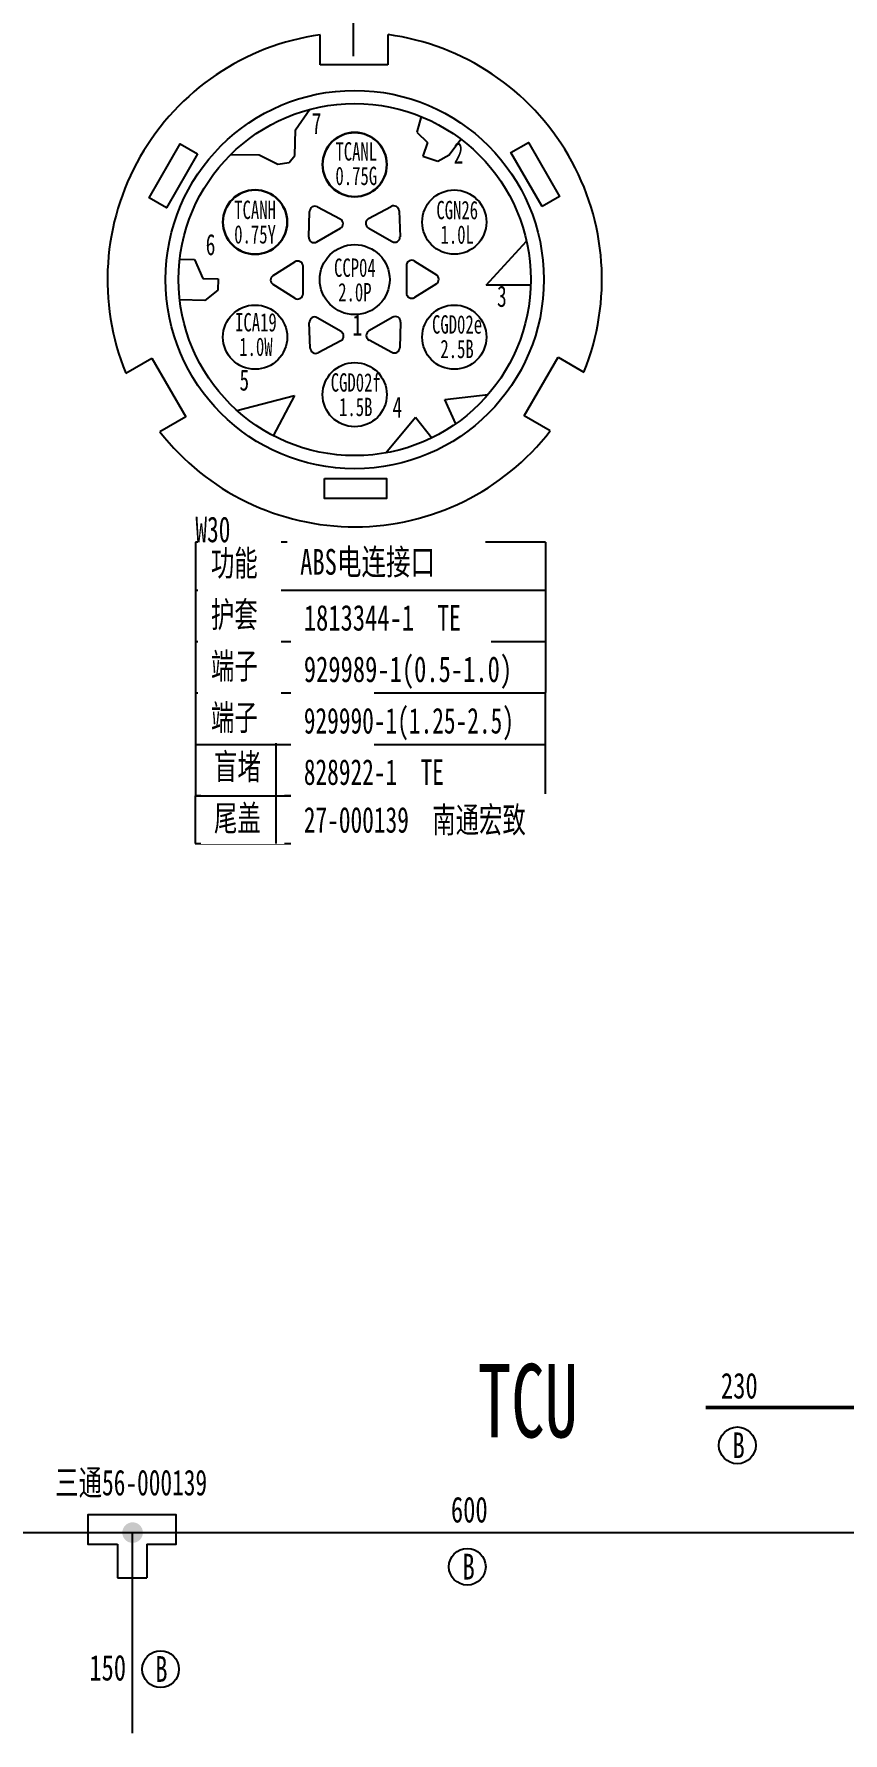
# Model space of a CAD drawing. Header units: millimetres. Extents: x 3853 to 7217, y 3585 to 4426.
# Drawn here: x 5468.1 to 5578.2, y 4077.7 to 4308.9 of the extents above; entities that cross this region are included whole.
import ezdxf

# ---------------------------------------------------------------- set-up
doc = ezdxf.new("R2010")
doc.units = ezdxf.units.MM
doc.layers.get('0').update_dxf_attribs({"lineweight": 25})
for name, color, linetype, lineweight in [('1轮廓实线层', 7, 'Continuous', 50), ('_0', 7, 'Continuous', 25), ('图框层', 7, 'Continuous', 25)]:
    doc.layers.add(name, color=color, linetype=linetype, lineweight=lineweight)
doc.layers.add('底盘线束', color=7, linetype='Continuous')
doc.styles.add('仿宋体', font='', dxfattribs={"width": 0.7, "height": 3.5})
doc.styles.add('仿宋体GB2312', font='', dxfattribs={"width": 0.67})
doc.styles.add('标准', font='', dxfattribs={"width": 0.667})
doc.styles.get('仿宋体').set_extended_font_data('SimSun')
doc.styles.get('仿宋体GB2312').set_extended_font_data('SimSun')
doc.styles.get('标准').set_extended_font_data('SimSun')

# ---------------------------------------------------------------- blocks, each defined once
blk = doc.blocks.new('*U2')
blk.add_lwpolyline([(-4.41, 1.42), (4.41, 1.42), (4.41, -1.42), (-4.41, -1.42)], close=True)
blk = doc.blocks.new('*U1')
at = {"layer": '图框层', "color": 0, "linetype": 'ByBlock', "lineweight": -2, "transparency": 16777216}
for p, rotation in [((969.51, 1071.76), 239.9999999999999), ((1020.79, 1071.95), 119.9999999999999)]:
    blk.add_blockref('*U2', p, dxfattribs=dict(at, rotation=rotation))
blk.add_blockref('*U2', (995.32, 1027.44), dxfattribs=at)
blk = doc.blocks.new('*U4')
blk.add_circle((0, 0), 4.55)
blk = doc.blocks.new('*U3')
at = {"layer": '图框层', "color": 0, "linetype": 'ByBlock', "lineweight": -2, "transparency": 16777216}
for p, rotation in [((995.21, 1073.34), 180), ((981.09, 1065.2), 240), ((1009.32, 1065.2), 119.9999999999999), ((981.09, 1048.9), 300.0000000000001), ((1009.32, 1048.9), 59.99999999999997)]:
    blk.add_blockref('*U4', p, dxfattribs=dict(at, rotation=rotation))
blk.add_blockref('*U4', (995.21, 1040.75), dxfattribs=at)
blk = doc.blocks.new('*U6')
for p, q in [((-1.15, 2.58), (1.95, 0.64)), ((-2.3, 1.94), (-2.3, -1.94)), ((1.95, -0.64), (-1.15, -2.58))]:
    blk.add_line(p, q)
for centre, start, end in [((-1.55, 1.94), 57.9275, 180), ((1.55, 0), 302.0725, 57.9275), ((-1.55, -1.94), 180, 302.0725)]:
    blk.add_arc(centre, 0.75, start, end)
blk = doc.blocks.new('*U5')
at = {"layer": '图框层', "color": 0, "linetype": 'ByBlock', "lineweight": -2, "transparency": 16777216}
for p, rotation in [((990.35, 1065.35), 119.9999999999999), ((999.97, 1065.41), 59.99999999999999), ((985.59, 1056.99), 180), ((1000.06, 1048.75), 300.0000000000001), ((990.44, 1048.69), 240)]:
    blk.add_blockref('*U6', p, dxfattribs=dict(at, rotation=rotation))
blk.add_blockref('*U6', (1004.83, 1057.1), dxfattribs=at)

msp = doc.modelspace()

# ---------------------------------------------------------------- hatches: boundary and pattern name
at = {"layer": '图框层'}
h = msp.add_hatch(color=256, dxfattribs=at)
edge = h.paths.add_edge_path()
edge.add_arc((5481.52, 4105.01), 1.4, -225, 135, ccw=False)

# ---------------------------------------------------------------- linework, layer by layer
for p, q in [((5479.47, 4103.45), (5479.47, 4098.87)), ((5483.45, 4103.45), (5483.45, 4098.87))]:
    msp.add_line(p, q)
at = {"layer": '1轮廓实线层', "color": 3}
msp.add_line((5587.98, 4122.01), (5542.39, 4122.01), dxfattribs=at)
at = {"layer": '_0', "lineweight": -3}
for p, q in [((5511.57, 4305.83), (5511.57, 4331.95)), ((5537.67, 4239.73), (5537.66, 4198.73))]:
    msp.add_line(p, q, dxfattribs=at)
at = {"layer": '_0', "color": 0, "linetype": 'ByBlock', "lineweight": -3}
for p, q in [((5507.03, 4304.69), (5507.03, 4308.76)), ((5516.26, 4308.78), (5516.26, 4304.69)), ((5516.26, 4304.69), (5507.03, 4304.69)), ((5503.66, 4295.85), (5505.64, 4298.63)), ((5520.78, 4297.63), (5520.19, 4295.5)), ((5503.58, 4292.32), (5503.66, 4295.85)), ((5520.19, 4295.5), (5521.62, 4294.11)), ((5524.58, 4292.41), (5526.19, 4294.55)), ((5494.88, 4292.48), (5498.73, 4292.45)), ((5498.73, 4292.45), (5501.26, 4291.14)), ((5502.83, 4291.38), (5503.58, 4292.32)), ((5521.62, 4294.11), (5521, 4292.23)), ((5521, 4292.23), (5523.04, 4291.55)), ((5523.04, 4291.55), (5524.58, 4292.41)), ((5501.26, 4291.14), (5502.83, 4291.38)), ((5529.63, 4274.7), (5535.1, 4280.7)), ((5487.94, 4278.24), (5489.93, 4278.19)), ((5489.93, 4278.19), (5491.09, 4275.6)), ((5491.09, 4275.6), (5493.17, 4275.54)), ((5493.13, 4274), (5491.34, 4272.63)), ((5493.17, 4275.54), (5493.13, 4274)), ((5535.67, 4274.7), (5529.63, 4274.7)), ((5491.34, 4272.63), (5487.93, 4272.7)), ((5480.6, 4262.72), (5484.14, 4264.77)), ((5484.14, 4264.77), (5488.76, 4256.77)), ((5534.78, 4256.92), (5539.39, 4264.91)), ((5539.39, 4264.91), (5542.91, 4262.88)), ((5495.72, 4257.64), (5503.52, 4259.7)), ((5503.52, 4259.7), (5500.66, 4254.22)), ((5524, 4259.13), (5529.88, 4259.83)), ((5525.48, 4255.85), (5524, 4259.13)), ((5488.76, 4256.77), (5485.24, 4254.74)), ((5515.95, 4251.88), (5519.99, 4256.73)), ((5519.99, 4256.73), (5522.23, 4253.93)), ((5538.32, 4254.87), (5534.78, 4256.92)), ((5537.67, 4239.73), (5490.06, 4239.73)), ((5490.05, 4226.23), (5537.67, 4226.23)), ((5490.06, 4219.23), (5537.67, 4219.23)), ((5490.06, 4219.23), (5537.67, 4219.23)), ((5537.66, 4205.24), (5490.05, 4205.24)), ((4904.13, 4105.01), (7107.1, 4105.01))]:
    msp.add_line(p, q, dxfattribs=at)
at = {"layer": '_0', "color": 0}
for p, q in [((5490.06, 4233.23), (5537.67, 4233.22)), ((5490.05, 4198.74), (5537.66, 4198.73))]:
    msp.add_line(p, q, dxfattribs=at)
at = {"layer": '_0', "color": 0, "linetype": 'ByBlock', "lineweight": -3}
for radius in [25.73, 23.95, 4.76]:
    msp.add_circle((5511.73, 4275.46), radius, dxfattribs=at)
at = {"layer": '_0', "color": 0, "lineweight": 30}
for centre in [(5511.73, 4291.1), (5498.18, 4283.28)]:
    msp.add_circle(centre, 4.37, dxfattribs=at)
at = {"layer": '_0', "color": 3}
for centre in [(5563.78, 4116.88), (5485.33, 4086.43)]:
    msp.add_circle(centre, 2.5, dxfattribs=at)
at = {"layer": '_0'}
msp.add_circle((5527.05, 4100.37), 2.5, dxfattribs=at)
at = {"layer": '_0', "color": 0, "linetype": 'ByBlock', "lineweight": -3}
for start, end in [(98.0327, 202.2544), (338.0327, 82.2544), (218.0327, 322.2544)]:
    msp.add_arc((5511.73, 4275.46), 33.63, start, end, dxfattribs=at)
at = {"layer": '底盘线束'}
for p, q in [((5481.52, 4077.75), (5481.52, 4105.01)), ((5479.47, 4098.87), (5483.45, 4098.87))]:
    msp.add_line(p, q, dxfattribs=at)
msp.add_lwpolyline([(5483.45, 4103.45), (5487.46, 4103.45), (5487.46, 4107.45), (5475.45, 4107.45), (5475.45, 4103.45), (5479.47, 4103.45)], dxfattribs=at)

# ---------------------------------------------------------------- block references
at = {"layer": '_0', "color": 0, "linetype": 'ByBlock', "lineweight": -3, "xscale": 0.96, "yscale": 0.96, "zscale": 0.96}
for name in ['*U3', '*U1', '*U5']:
    msp.add_blockref(name, (4556.33, 3260.69), dxfattribs=at)

# ---------------------------------------------------------------- texts
at = {"layer": '_0', "color": 0, "linetype": 'ByBlock', "lineweight": -3, "char_height": 2.88, "attachment_point": 1, "style": '标准'}
for s, insert, width in [('7', (5505.89, 4298.14), 30.659), ('2', (5525.19, 4294.11), 10.1581), ('6', (5491.47, 4281.66), 40.6056), ('3', (5531.1, 4274.63), 14.243), ('1', (5511.44, 4270.71), 33.579), ('5', (5496.06, 4263.24), 40.6056), ('4', (5516.87, 4259.54), 19.42)]:
    msp.add_mtext(s, dxfattribs=dict(at, insert=insert, width=width))
at = {"layer": '_0', "color": 0, "char_height": 2.5, "attachment_point": 1, "style": '标准'}
for s, insert, width in [('\\pxsm0.8,qc,t0.32;{\\fFangSong_GB2312|b0|i0|c134|p2;TCANL\\P0.75G}', (5509.46, 4294.15), 4.9731), ('\\pxsm0.8,qc,t0.32;{\\fFangSong_GB2312|b0|i0|c134|p2;TCANH\\P0.75Y}', (5495.69, 4286.2), 4.9731), ('\\pxsm0.8,qc,t0.32;{\\fFangSong_GB2312|b0|i0|c134|p2;CGN26\\P1.0L}', (5523.19, 4286.17), 4.9731), ('\\pxsm0.8,qc,t0.32;{\\fFangSong_GB2312|b0|i0|c134|p2;CCP04\\P2.0P}', (5509.27, 4278.33), 4.9731), ('\\pxsm0.8,qc,t0.384;{\\fFangSong_GB2312|b0|i0|c134|p2;ICA19\\P1.0W}', (5495.31, 4270.91), 5.9677), ('\\pxsm0.8,qc,t0.384;{\\fFangSong_GB2312|b0|i0|c134|p2;CGD02e\\P2.5B}', (5522.67, 4270.61), 5.9677), ('\\pxsm0.8,qc,t0.384;{\\fFangSong_GB2312|b0|i0|c134|p2;CGD02f\\P1.5B}', (5508.89, 4262.72), 5.9677)]:
    msp.add_mtext(s, dxfattribs=dict(at, insert=insert, width=width))
at = {"layer": '_0', "color": 3, "char_height": 3.5, "attachment_point": 1}
for s, insert, width, style in [('230', (5561.55, 4126.75), 15.1586, '仿宋体'), ('{\\W0.7;B}', (5563.13, 4118.64), 9.0801, '仿宋体GB2312'), ('150', (5475.63, 4088.39), 15.1586, '仿宋体'), ('{\\W0.7;B}', (5484.61, 4088.21), 147.8467, '仿宋体GB2312')]:
    msp.add_mtext(s, dxfattribs=dict(at, insert=insert, width=width, style=style))
at = {"layer": '_0', "char_height": 3.5, "attachment_point": 1}
for s, insert, width, style in [('600', (5524.82, 4109.89), 15.1586, '仿宋体'), ('{\\W0.7;B}', (5526.4, 4102.13), 9.0801, '仿宋体GB2312')]:
    msp.add_mtext(s, dxfattribs=dict(at, insert=insert, width=width, style=style))

# ---------------------------------------------------------------- next in the draw order: texts
at = {"layer": '_0', "color": 0, "char_height": 3.5, "attachment_point": 1, "style": '标准', "bg_fill": 2}
for s, insert, width in [('{\\fFangSong_GB2312|b0|i0|c134|p2;\\W0.7;ABS电连接口}', (5504.31, 4238.81), 23.43), ('{\\fFangSong_GB2312|b0|i0|c134|p2;盲堵}', (5492.59, 4210.95), 7.8037), ('\\pxqc;{\\fFangSong_GB2312|b0|i0|c134|p2;三通56-000139}', (5471.06, 4113.57), 20.5328)]:
    msp.add_mtext(s, dxfattribs=dict(at, insert=insert, width=width))
at = {"layer": '_0', "color": 3, "insert": (5528.48, 4127.96), "char_height": 10, "width": 25.971, "attachment_point": 1, "style": '标准', "bg_fill": 2}
msp.add_mtext('{\\fFangSong_GB2312|b0|i0|c134|p2;TCU}', dxfattribs=at)

# ---------------------------------------------------------------- next in the draw order: linework, layer by layer
at = {"layer": '_0', "color": 0, "linetype": 'ByBlock', "lineweight": -3}
msp.add_line((5490.06, 4212.23), (5537.67, 4212.24), dxfattribs=at)

# ---------------------------------------------------------------- next in the draw order: texts
at = {"layer": '_0', "color": 0, "char_height": 3.5, "attachment_point": 1, "style": '标准', "bg_fill": 2}
for s, insert, width in [('{\\f@FangSong_GB2312|b0|i0|c134|p2;\\W0.7;1813344-1\\W0.667;  TE', (5504.81, 4231.21), 23.697), ('{\\fFangSong_GB2312|b0|i0|c134|p2;尾盖}', (5492.59, 4203.95), 7.8037)]:
    msp.add_mtext(s, dxfattribs=dict(at, insert=insert, width=width))

# ---------------------------------------------------------------- next in the draw order: linework, layer by layer
at = {"layer": '_0', "color": 0, "linetype": 'ByBlock', "lineweight": -3}
for p, q in [((5500.97, 4239.73), (5500.99, 4198.74)), ((5490.07, 4205.24), (5537.67, 4205.25))]:
    msp.add_line(p, q, dxfattribs=at)
at = {"layer": '_0', "color": 0, "lineweight": -3}
for p, q in [((5490.06, 4212.23), (5490.07, 4205.24)), ((5490.05, 4205.24), (5490.05, 4198.74))]:
    msp.add_line(p, q, dxfattribs=at)

# ---------------------------------------------------------------- next in the draw order: texts
at = {"layer": '_0', "color": 0, "insert": (5504.81, 4224.21), "char_height": 3.5, "width": 7.8037, "attachment_point": 1, "style": '标准', "bg_fill": 2}
msp.add_mtext('{\\fFangSong_GB2312|b0|i0|c134|p2;\\W0.7;929989-1(0.5-1.0)}', dxfattribs=at)

# ---------------------------------------------------------------- next in the draw order: texts
at = {"layer": '_0', "color": 0, "char_height": 3.5, "attachment_point": 1, "style": '标准', "bg_fill": 2}
for s, insert, width in [('{\\fFangSong_GB2312|b0|i0|c134|p2;功能}', (5492.17, 4238.64), 7.8037), ('{\\fFangSong_GB2312|b0|i0|c134|p2;929990-1(1.25-2.5)}', (5504.81, 4217.21), 7.8037), ('{\\fFangSong_GB2312|b0|i0|c134|p2;27-000139  南通宏致}', (5504.81, 4203.72), 32.8453)]:
    msp.add_mtext(s, dxfattribs=dict(at, insert=insert, width=width))

# ---------------------------------------------------------------- next in the draw order: texts
at = {"layer": '_0', "color": 0, "linetype": 'ByBlock', "lineweight": -3, "insert": (5490.06, 4243.23), "char_height": 3.5, "width": 15.1586, "attachment_point": 1, "style": '标准'}
msp.add_mtext('W30', dxfattribs=at)
at = {"layer": '_0', "color": 0, "char_height": 3.5, "attachment_point": 1, "style": '标准', "bg_fill": 2}
for s, insert, width in [('{\\fFangSong_GB2312|b0|i0|c134|p2;护套}', (5492.17, 4231.65), 7.8037), ('{\\fFangSong_GB2312|b0|i0|c134|p2;828922-1  TE}', (5504.81, 4210.22), 26.1569)]:
    msp.add_mtext(s, dxfattribs=dict(at, insert=insert, width=width))

# ---------------------------------------------------------------- next in the draw order: linework, layer by layer
at = {"layer": '_0', "color": 0, "lineweight": -3}
msp.add_line((5490.06, 4239.73), (5490.06, 4233.23), dxfattribs=at)

# ---------------------------------------------------------------- next in the draw order: texts
at = {"layer": '_0', "color": 0, "insert": (5492.17, 4224.65), "char_height": 3.5, "width": 7.8037, "attachment_point": 1, "style": '标准', "bg_fill": 2}
msp.add_mtext('{\\fFangSong_GB2312|b0|i0|c134|p2;端子}', dxfattribs=at)

# ---------------------------------------------------------------- next in the draw order: linework, layer by layer
at = {"layer": '_0', "color": 0, "lineweight": -3}
for p, q in [((5490.06, 4233.23), (5490.06, 4226.23)), ((5490.06, 4226.23), (5490.06, 4219.23)), ((5490.06, 4219.23), (5490.06, 4212.23))]:
    msp.add_line(p, q, dxfattribs=at)

# ---------------------------------------------------------------- next in the draw order: texts
at = {"layer": '_0', "color": 0, "insert": (5492.17, 4217.65), "char_height": 3.5, "width": 7.8037, "attachment_point": 1, "style": '标准', "bg_fill": 2}
msp.add_mtext('{\\fFangSong_GB2312|b0|i0|c134|p2;端子}', dxfattribs=at)

doc.saveas('drawing.dxf')
